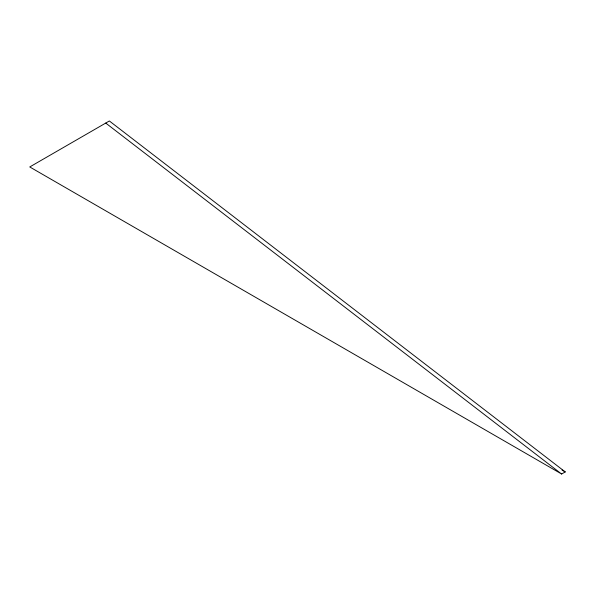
<?xml version="1.0" encoding="UTF-8"?>
<svg xmlns="http://www.w3.org/2000/svg" width="595" height="595" viewBox="0 0 595 595"><rect width="100%" height="100%" fill="white"/><g stroke="black" fill="none" stroke-linecap="round" stroke-linejoin="round"><path stroke-width="0.89" d="M561.62 474.022L565.25 471.924L109.361 120.978L29.75 166.95L561.62 474.022L105.731 123.076M562.03 470.065L565.25 471.924"/></g></svg>
